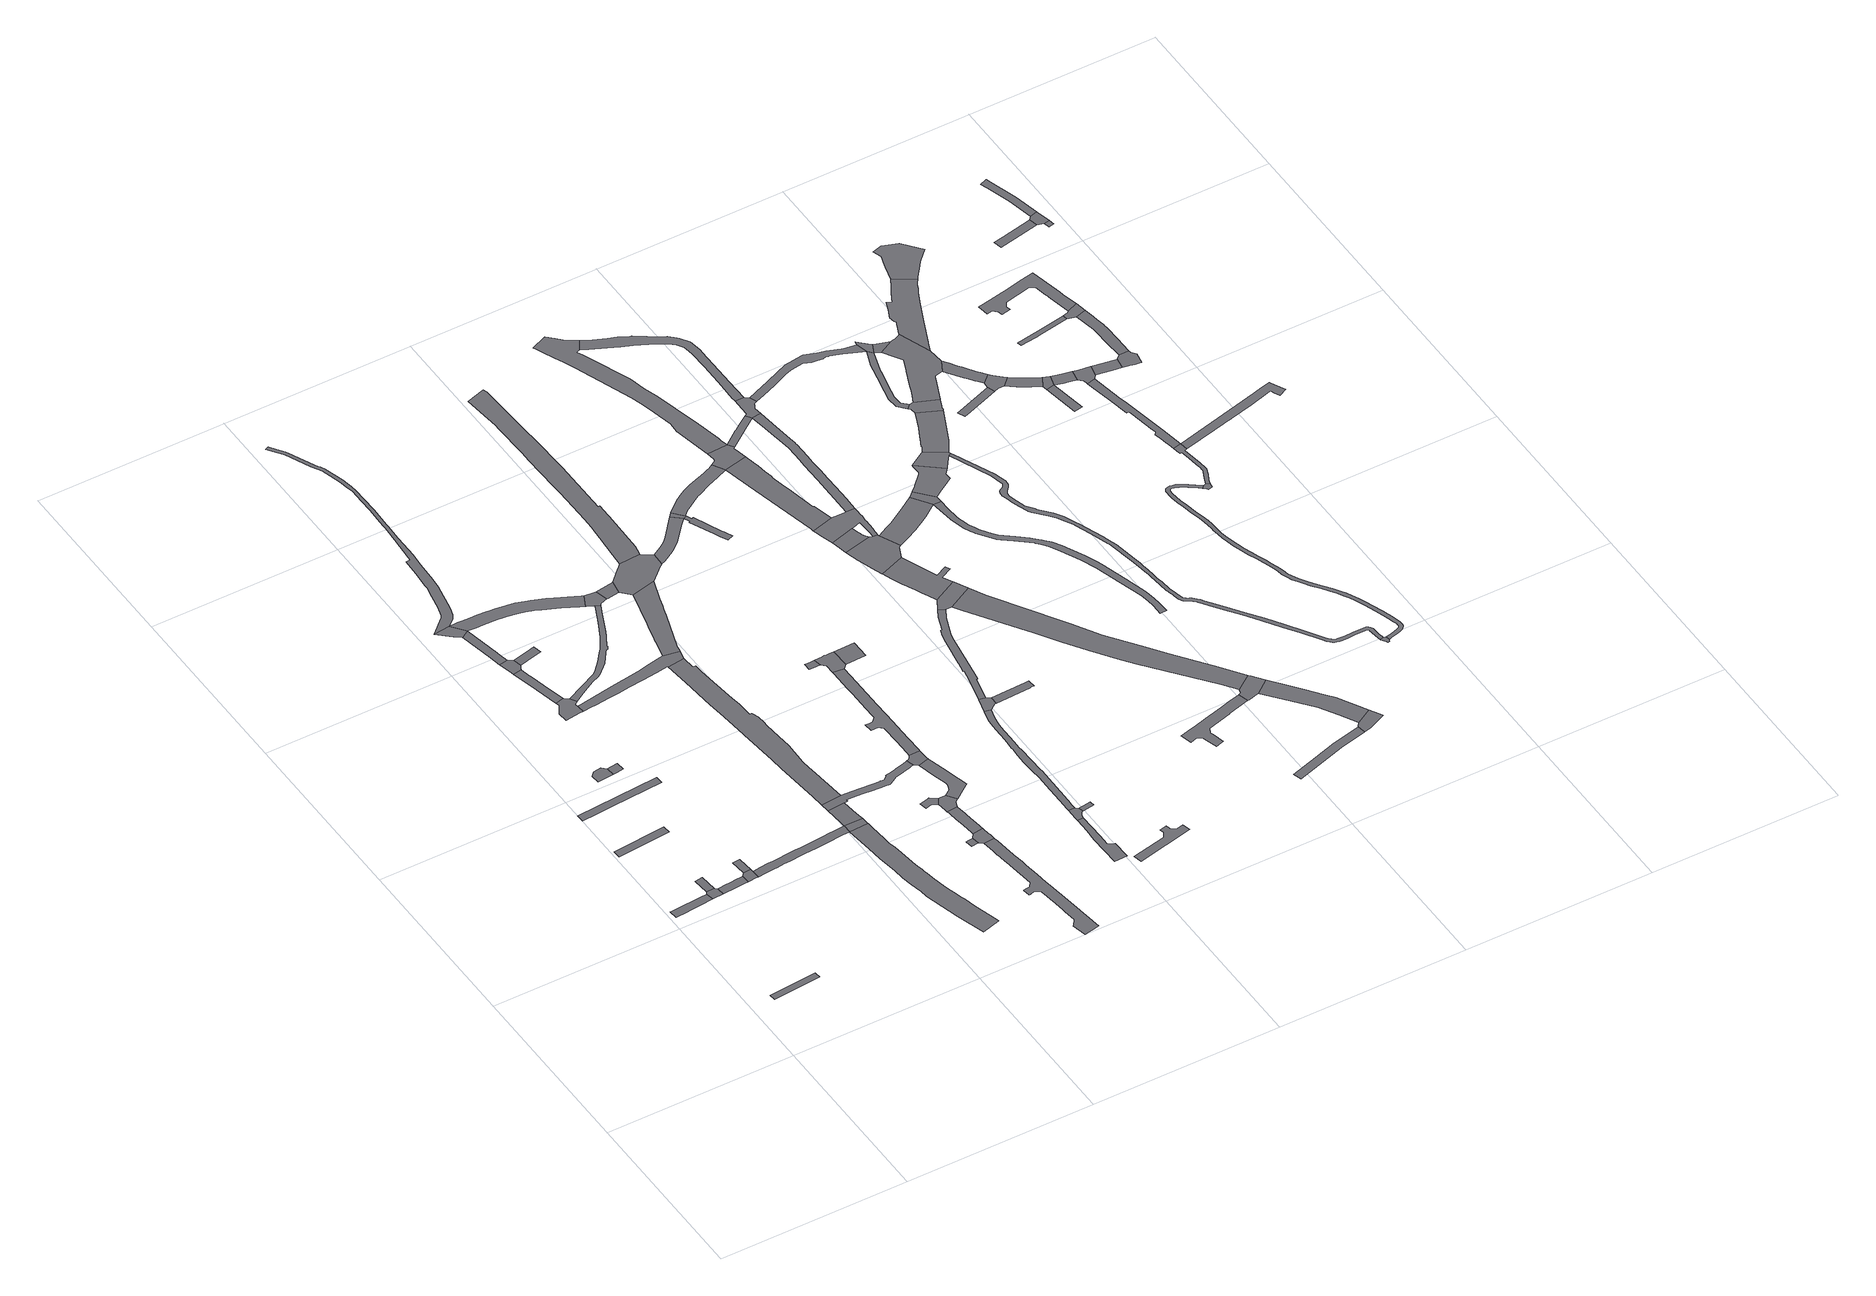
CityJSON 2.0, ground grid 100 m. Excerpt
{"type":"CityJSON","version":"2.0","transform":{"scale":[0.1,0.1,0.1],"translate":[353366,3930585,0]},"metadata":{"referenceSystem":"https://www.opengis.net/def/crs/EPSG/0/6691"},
"CityObjects":{
"road1":{"type":"Road","attributes":{"RoadStructureAttribute.sectionType":"1"},"geometry":[{"type":"MultiSurface","lod":"1","boundaries":[[[0,1,2,3,4]]]}]},
"road2":{"type":"Road","attributes":{"RoadStructureAttribute.sectionType":"1"},"geometry":[{"type":"MultiSurface","lod":"1","boundaries":[[[5,6,7,8,9,10,11,12,13,14,15,16,17]]]}]},
"road3":{"type":"Road","geometry":[{"type":"MultiSurface","lod":"1","boundaries":[[[18,19,20,21,5,17]]]}]},
"road4":{"type":"Road","attributes":{"RoadStructureAttribute.sectionType":"1"},"geometry":[{"type":"MultiSurface","lod":"1","boundaries":[[[22,23,21,20]]]}]},
"road5":{"type":"Road","attributes":{"RoadStructureAttribute.sectionType":"1"},"geometry":[{"type":"MultiSurface","lod":"1","boundaries":[[[24,25,26,27]]]}]},
"road6":{"type":"Road","attributes":{"RoadStructureAttribute.sectionType":"1"},"geometry":[{"type":"MultiSurface","lod":"1","boundaries":[[[28,29,30,31,19,18,32,33,34,35]]]}]},
"road7":{"type":"Road","attributes":{"RoadStructureAttribute.sectionType":"1"},"geometry":[{"type":"MultiSurface","lod":"1","boundaries":[[[36,37,38,39,40,41]]]}]},
"road8":{"type":"Road","geometry":[{"type":"MultiSurface","lod":"1","boundaries":[[[34,42,43,44,45,46,47,35]]]}]},
"road9":{"type":"Road","attributes":{"RoadStructureAttribute.sectionType":"1"},"geometry":[{"type":"MultiSurface","lod":"1","boundaries":[[[48,49,47,46]]]}]},
"road10":{"type":"Road","attributes":{"RoadStructureAttribute.sectionType":"1"},"geometry":[{"type":"MultiSurface","lod":"1","boundaries":[[[50,51,52,53,54,55,56]]]}]},
"road11":{"type":"Road","attributes":{"RoadStructureAttribute.sectionType":"1"},"geometry":[{"type":"MultiSurface","lod":"1","boundaries":[[[57,58,59,54,53]]]}]},
"road12":{"type":"Road","attributes":{"RoadStructureAttribute.sectionType":"1"},"geometry":[{"type":"MultiSurface","lod":"1","boundaries":[[[60,61,62,63,64,65,66,67,68,69,70,71,72,73,74,75,76,45,44,77,78,79,80,81,82,83,84,85,86,87,88,89,90,91,92]]]}]},
"road13":{"type":"Road","geometry":[{"type":"MultiSurface","lod":"1","boundaries":[[[93,94,95,96,97,98,99,100,101,102,103]]]}]},
"road14":{"type":"Road","attributes":{"RoadStructureAttribute.sectionType":"1"},"geometry":[{"type":"MultiSurface","lod":"1","boundaries":[[[104,105,106,107,108,109,110,95,94]]]}]},
"road15":{"type":"Road","geometry":[{"type":"MultiSurface","lod":"1","boundaries":[[[111,112,113,114,115]]]}]},
"road16":{"type":"Road","geometry":[{"type":"MultiSurface","lod":"1","boundaries":[[[116,117,118,119,120,121,108,107]]]}]},
"road17":{"type":"Road","attributes":{"RoadStructureAttribute.sectionType":"1"},"geometry":[{"type":"MultiSurface","lod":"1","boundaries":[[[122,120,119,123,124,113,112]]]}]},
"road18":{"type":"Road","geometry":[{"type":"MultiSurface","lod":"1","boundaries":[[[117,125,126,127,128,118]]]}]},
"road19":{"type":"Road","attributes":{"RoadStructureAttribute.sectionType":"1"},"geometry":[{"type":"MultiSurface","lod":"1","boundaries":[[[129,130,131,132,133,134,135,136,137,138,139,140,141,142,143,144,145,146,147,148,149,150,151,152,153,154,155,156,157,92,158,159,160,161,162,163,164,165,166]]]}]},
"road20":{"type":"Road","attributes":{"RoadStructureAttribute.sectionType":"1"},"geometry":[{"type":"MultiSurface","lod":"1","boundaries":[[[114,167,168,169,170,171,172,173,174,175,176,177,178,179,180,181,182,183,184,185,186,187,188,189,190,191,192,193,194,195,196,197,198,199,200,201,202,203,204,205,206,207,208,209,210,211,212,213,214,215,216,217,218,219,220,221,222,115]]]}]},
"road21":{"type":"Road","geometry":[{"type":"MultiSurface","lod":"1","boundaries":[[[60,92,157,223,224]]]}]},
"road22":{"type":"Road","attributes":{"RoadStructureAttribute.sectionType":"1"},"geometry":[{"type":"MultiSurface","lod":"1","boundaries":[[[225,226,227,228,229,60,224]]]}]},
"road23":{"type":"Road","attributes":{"RoadStructureAttribute.sectionType":"1"},"geometry":[{"type":"MultiSurface","lod":"1","boundaries":[[[230,231,232,233,234,235,236,237,238,239,240,241,242,243,244,245,246,114,113,247,248,249,250,251,252,253,254,255,256,257,258,259,260]]]}]},
"road24":{"type":"Road","geometry":[{"type":"MultiSurface","lod":"1","boundaries":[[[261,262,263,264,265,266,267,101,100,268,269,270,271,272,273,274,275,276,277,278,279,280,281]]]}]},
"road25":{"type":"Road","attributes":{"RoadStructureAttribute.sectionType":"1"},"geometry":[{"type":"MultiSurface","lod":"1","boundaries":[[[282,283,284,285,286,287,288,289,290,291,292,293,294,295,296,297,298,299,300,301,302,303,304,305,306,307,308,309,93,103]]]}]},
"road26":{"type":"Road","attributes":{"RoadStructureAttribute.sectionType":"1"},"geometry":[{"type":"MultiSurface","lod":"1","boundaries":[[[310,311,312,313,314,315,316,317,318,319,320,321,322,323,324,325,326,327,328,329,330,331,332,333,334,335,336,261,281]]]}]},
"road27":{"type":"Road","geometry":[{"type":"MultiSurface","lod":"1","boundaries":[[[227,337,338,339,340,341,342,343,344,345,346,347,348,349,350,351,352,353,354,355,356,357,358,359,360,361,362,363,364,365,366,367,368,369,370,371,372,319,318,228]]]}]},
"road28":{"type":"Road","attributes":{"RoadStructureAttribute.sectionType":"1"},"geometry":[{"type":"MultiSurface","lod":"1","boundaries":[[[373,374,375,376,377,378,379,380,381,382,383,384,385,386,387,388,389,390,391,392,393,394,395,396,397,398,399,400,401,402,403,404,405,406,407,408,409,410,411,412,413,414,415]]]}]},
"road29":{"type":"Road","geometry":[{"type":"MultiSurface","lod":"1","boundaries":[[[416,417,418,419,420,421]]]}]},
"road30":{"type":"Road","geometry":[{"type":"MultiSurface","lod":"1","boundaries":[[[414,422,423,424,425,421,420,415]]]}]},
"road31":{"type":"Road","geometry":[{"type":"MultiSurface","lod":"1","boundaries":[[[298,426,427,428,429,230,260,430,431,299]]]}]},
"road32":{"type":"Road","geometry":[{"type":"MultiSurface","lod":"1","boundaries":[[[432,433,434,435,436,437,438,439,440,441]]]}]},
"road33":{"type":"Road","attributes":{"RoadStructureAttribute.sectionType":"1"},"geometry":[{"type":"MultiSurface","lod":"1","boundaries":[[[424,442,443,444,445,446,447,448,449,450,451,452,453,454,425]]]}]},
"road34":{"type":"Road","geometry":[{"type":"MultiSurface","lod":"1","boundaries":[[[447,455,456,457,458,441,440,459,460,448]]]}]},
"road35":{"type":"Road","attributes":{"RoadStructureAttribute.sectionType":"1"},"geometry":[{"type":"MultiSurface","lod":"1","boundaries":[[[429,428,461,462,463,464]]]}]},
"road36":{"type":"Road","attributes":{"RoadStructureAttribute.sectionType":"1"},"geometry":[{"type":"MultiSurface","lod":"1","boundaries":[[[262,465,466,467,468,469,470,471,472,473,474,475,476,477,478,479,480,481,482,483,263]]]}]},
"road37":{"type":"Road","attributes":{"RoadStructureAttribute.sectionType":"1"},"geometry":[{"type":"MultiSurface","lod":"1","boundaries":[[[484,485,486,487,458,457,488,489,490,491,492,493,494,495]]]}]},
"road38":{"type":"Road","geometry":[{"type":"MultiSurface","lod":"1","boundaries":[[[494,496,497,498,499,500,501,357,356,502,503,495]]]}]},
"road39":{"type":"Road","geometry":[{"type":"MultiSurface","lod":"1","boundaries":[[[463,504,473,472,505,506,507,508,509,510,511,512,513,514,515,464]]]}]},
"road40":{"type":"Road","attributes":{"RoadStructureAttribute.sectionType":"1"},"geometry":[{"type":"MultiSurface","lod":"1","boundaries":[[[516,517,518,519,520,521,522,523,524,525,526,527,528,529,530,531,532,533,534,498,497,535,536,537,538,539,540,541,542,543,544]]]}]},
"road41":{"type":"Road","geometry":[{"type":"MultiSurface","lod":"1","boundaries":[[[545,546,547,548,549,550]]]}]},
"road42":{"type":"Road","attributes":{"RoadStructureAttribute.sectionType":"1"},"geometry":[{"type":"MultiSurface","lod":"1","boundaries":[[[551,552,553,554,555,556,557,558,559,560]]]}]},
"road43":{"type":"Road","geometry":[{"type":"MultiSurface","lod":"1","boundaries":[[[543,561,562,563,564,565,566,567,568,550,549,569,544]]]}]},
"road44":{"type":"Road","geometry":[{"type":"MultiSurface","lod":"1","boundaries":[[[570,571,572,573,574,575,576,577,578,579,580,551,560]]]}]},
"road45":{"type":"Road","geometry":[{"type":"MultiSurface","lod":"1","boundaries":[[[574,581,582,583,584,585,586,575]]]}]},
"road46":{"type":"Road","attributes":{"RoadStructureAttribute.sectionType":"1"},"geometry":[{"type":"MultiSurface","lod":"1","boundaries":[[[587,588,589,590,591,592,593,594,595,596,597,598,599,600,511,510,601,602,603,604,605,606,607,608,609,610,611,612,613,614,615,616,617]]]}]},
"road47":{"type":"Road","attributes":{"RoadStructureAttribute.sectionType":"1"},"geometry":[{"type":"MultiSurface","lod":"1","boundaries":[[[618,619,562,561]]]}]},
"road48":{"type":"Road","attributes":{"RoadStructureAttribute.sectionType":"1"},"geometry":[{"type":"MultiSurface","lod":"1","boundaries":[[[620,621,622,623,624,625,626,627,628,629]]]}]},
"road49":{"type":"Road","attributes":{"RoadStructureAttribute.sectionType":"1"},"geometry":[{"type":"MultiSurface","lod":"1","boundaries":[[[630,631,632,633,634,635,636,637,638,639,640,641,642,643,644,645,579,578,646,647,648,649,650,651,652,653,654,655,656,657,658,659,660,661,662,663]]]}]},
"road50":{"type":"Road","attributes":{"RoadStructureAttribute.sectionType":"1"},"geometry":[{"type":"MultiSurface","lod":"1","boundaries":[[[664,665,666,667,668,509,508,669,670,671,672,673,674,675,676,677]]]}]},
"road51":{"type":"Road","geometry":[{"type":"MultiSurface","lod":"1","boundaries":[[[678,679,680,664,677,681]]]}]},
"road52":{"type":"Road","geometry":[{"type":"MultiSurface","lod":"1","boundaries":[[[662,682,683,684,685,686,663]]]}]},
"road53":{"type":"Road","attributes":{"RoadStructureAttribute.sectionType":"1"},"geometry":[{"type":"MultiSurface","lod":"1","boundaries":[[[687,688,689,690,691,692,693,694,695,696,681,677]]]}]},
"road54":{"type":"Road","attributes":{"RoadStructureAttribute.sectionType":"1"},"geometry":[{"type":"MultiSurface","lod":"1","boundaries":[[[683,697,698,699,700,701,702,684]]]}]},
"road55":{"type":"Road","attributes":{"RoadStructureAttribute.sectionType":"1"},"geometry":[{"type":"MultiSurface","lod":"1","boundaries":[[[703,704,705,706,707,708,709,710,711,712,686,685,713,714,715,716,717,718,719,720,721,722]]]}]},
"road56":{"type":"Road","attributes":{"function":"3","RoadStructureAttribute.sectionType":"1"},"geometry":[{"type":"MultiSurface","lod":"1","boundaries":[[[723,724,725,726,727,728,729,730,731,732,733,734,735,736,679,678,737,738,739,740,741,742,743,723,744,745,746,747,748,749,750,751,752,753,754,755,756,757,758,759,760]]]}]},
"road57":{"type":"Road","attributes":{"function":"3","RoadStructureAttribute.sectionType":"1"},"geometry":[{"type":"MultiSurface","lod":"1","boundaries":[[[761,762,763,764,765,766,767,768,769,770,771]]]}]},
"road58":{"type":"Road","geometry":[{"type":"MultiSurface","lod":"1","boundaries":[[[772,773,774,765,764,775,776,777,778,779,780,781,782,783,784]]]}]},
"road59":{"type":"Road","geometry":[{"type":"MultiSurface","lod":"1","boundaries":[[[721,785,786,787,788,789,722]]]}]},
"road60":{"type":"Road","geometry":[{"type":"MultiSurface","lod":"1","boundaries":[[[770,790,791,792,793,794,795,773,772,796,797,798,799,800,801,802,803,804,805,748,747,806,807,771]]]}]},
"road61":{"type":"Road","attributes":{"function":"3","RoadStructureAttribute.sectionType":"1"},"geometry":[{"type":"MultiSurface","lod":"1","boundaries":[[[788,808,809,810,811,781,780,812,813,814,815,816,817,818,819,820,789]]]}]},
"road62":{"type":"Road","geometry":[{"type":"MultiSurface","lod":"1","boundaries":[[[821,822,823,724,723,760,824,825,826,827]]]}]},
"road63":{"type":"Road","attributes":{"function":"3","RoadStructureAttribute.sectionType":"1"},"geometry":[{"type":"MultiSurface","lod":"1","boundaries":[[[828,829,830,831,832,833,834,835,836,837,838,839,840,841,842,843,844,845,846,821,827,847,848,849,850,851,852,853,854,855,856,857,858]]]}]},
"road64":{"type":"Road","attributes":{"RoadStructureAttribute.sectionType":"1"},"geometry":[{"type":"MultiSurface","lod":"1","boundaries":[[[859,860,861,862,863,864,865,866,867,868,869,870,871,872,873,874,875,876,877,878]]]}]},
"road65":{"type":"Road","attributes":{"RoadStructureAttribute.sectionType":"1"},"geometry":[{"type":"MultiSurface","lod":"1","boundaries":[[[879,880,881,882,827,826,883,884]]]}]},
"road66":{"type":"Road","attributes":{"RoadStructureAttribute.sectionType":"1"},"geometry":[{"type":"MultiSurface","lod":"1","boundaries":[[[885,886,887,888,889,804,803,890,891,892,893,894,895,896,897,898,899,900,901,902,903,884]]]}]},
"road67":{"type":"Road","attributes":{"function":"3","RoadStructureAttribute.sectionType":"1"},"geometry":[{"type":"MultiSurface","lod":"1","boundaries":[[[904,905,906,907,908,909,910,911,912,786,785,913,914,915,916,917,918,919,920,921,922]]]}]},
"road68":{"type":"Road","geometry":[{"type":"MultiSurface","lod":"1","boundaries":[[[923,924,925,926,927,928,929,930,931,932,933,934,935,936,937,938,939,940,941,942,943,944,945,946,947,948,949,950,951,952,953,954,955,956,957,958,828,858]]]}]},
"road69":{"type":"Road","attributes":{"RoadStructureAttribute.sectionType":"1"},"geometry":[{"type":"MultiSurface","lod":"1","boundaries":[[[959,960,961,962,784,783,963,964,965,966,967]]]}]},
"road70":{"type":"Road","geometry":[{"type":"MultiSurface","lod":"1","boundaries":[[[943,942,968,969,879,884,903,970,971,972,973,974]]]}]},
"road71":{"type":"Road","attributes":{"RoadStructureAttribute.sectionType":"1"},"geometry":[{"type":"MultiSurface","lod":"1","boundaries":[[[975,976,977,978,979,980,981]]]}]},
"road72":{"type":"Road","geometry":[{"type":"MultiSurface","lod":"1","boundaries":[[[967,982,983,984,985,959]]]}]},
"road73":{"type":"Road","geometry":[{"type":"MultiSurface","lod":"1","boundaries":[[[986,878,877,987,988,989,990,904,922]]]}]},
"road74":{"type":"Road","attributes":{"RoadStructureAttribute.sectionType":"1"},"geometry":[{"type":"MultiSurface","lod":"1","boundaries":[[[991,992,993,994,995,996,997,998,999,1000,1001,1002,1003,1004,1005,1006,1007,1008,1009,1010,1011,1012,1013,1014,1015,1016,1017,1018,1019,1020,1021,1022,1023,1024,1025,1026,1027,1028,1029,1030,1031,1032,1033,1034,1035,1036,1037,1038,1039,1040,982,967]]]}]},
"road75":{"type":"Road","geometry":[{"type":"MultiSurface","lod":"1","boundaries":[[[1041,1042,1043,1044,1045,1046,1047,1048,1049,1050,1051,1052,1053,984,983]]]}]},
"road76":{"type":"Road","attributes":{"function":"3","RoadStructureAttribute.sectionType":"1"},"geometry":[{"type":"MultiSurface","lod":"1","boundaries":[[[1054,1055,1056,1057,1058,989,988,1059,1060,1061,1062]]]}]},
"road77":{"type":"Road","attributes":{"RoadStructureAttribute.sectionType":"1"},"geometry":[{"type":"MultiSurface","lod":"1","boundaries":[[[1063,1064,1065,1066,1067,1047,1046,1068,1069]]]}]},
"road78":{"type":"Road","geometry":[{"type":"MultiSurface","lod":"1","boundaries":[[[1070,1071,1054,1062,975,981,1072]]]}]},
"road79":{"type":"Road","attributes":{"RoadStructureAttribute.sectionType":"1"},"geometry":[{"type":"MultiSurface","lod":"1","boundaries":[[[1073,1074,1075,1076,1077,1078,1079,1080,1081,1082,1083,1084,974,973,1085,1086,1087,1088,1089,1090,1091,1092,1093,1094,1095,1096,1097,1098,1099,1100]]]}]},
"road80":{"type":"Road","attributes":{"RoadStructureAttribute.sectionType":"1"},"geometry":[{"type":"MultiSurface","lod":"1","boundaries":[[[1101,1102,1103,1104,1105,1106,1107,1108,1065,1064,1109,1110,1111,1112,1113,1114]]]}]},
"road81":{"type":"Road","geometry":[{"type":"MultiSurface","lod":"1","boundaries":[[[1115,1116,1117,1118,1119,1120,1121,1122,1123,1124,1114,1113]]]}]},
"road82":{"type":"Road","attributes":{"RoadStructureAttribute.sectionType":"1"},"geometry":[{"type":"MultiSurface","lod":"1","boundaries":[[[1125,1126,1127,1128,1129,1130,1123,1122,1131,1132,1133,1134,1135,1136,1137,1100]]]}]},
"road83":{"type":"Road","attributes":{"RoadStructureAttribute.sectionType":"1"},"geometry":[{"type":"MultiSurface","lod":"1","boundaries":[[[1138,1139,1140,1141,1142,1143,1144,1145,1146,1147,1148,1149,1150,1151,1152,1153,1154,1155,1156,1157,1158,1159,1160,1161,1162,1163,1164,1165,1166,1167,1168,1169,1170,1171,1172,1173,1174,1175,1176,1177,1178,1179,1180,1181,1182,1183,1184,1185,1186,1187,1188,1189,1190,1191,1192,1193,1194,1195,1196,1197,1198,1199,1200,1201,1202,1203,1204,1205,1206,1207,1208,1209,1210,1211,1212,1213,1214,1215,1216,1217,1218,1219,1220,1221,1222,1223,1224,1225,1226,1227,1228,1229,1230,1231,1232,1233,1234,1235,1236,1237,1238,1239,1240,1241,1242,1243,1244,1245,1246,1247,1248,1249,1250,1251,1252,1253,1254,1255,1256,1257,1258,1259,1260,1261,1262,1263,1264,1265,1266,1267,1268,1269,1270,1271,1272,1273,1274,1275,1276,1277,1278,1279,1280,1281,1282,1283,1284,1285,1286,1287,1288,1063,1069]]]}]},
"road84":{"type":"Road","geometry":[{"type":"MultiSurface","lod":"1","boundaries":[[[1100,1137,1289,1290,1291,1292,1073]]]}]},
"road85":{"type":"Road","geometry":[{"type":"MultiSurface","lod":"1","boundaries":[[[1293,1294,1295,1296,1297,1298,1299,1300,1301,1302,1303,1304,1305,1306,1307,1308,1121,1120,1309,1310,1311,1312,1313,1314,1315]]]}]},
"road86":{"type":"Road","attributes":{"RoadStructureAttribute.sectionType":"1"},"geometry":[{"type":"MultiSurface","lod":"1","boundaries":[[[1316,1300,1299,1317,1318,1289,1137]]]}]},
"road87":{"type":"Road","attributes":{"RoadStructureAttribute.sectionType":"1"},"geometry":[{"type":"MultiSurface","lod":"1","boundaries":[[[1319,1320,1321,1322,1323,1324]]]}]},
"road88":{"type":"Road","geometry":[{"type":"MultiSurface","lod":"1","boundaries":[[[1325,1326,1327,1328,1329,1330,1218,1217,1331,1332,1333,1334,1335,1336,1337,1338,1339,1340,1341,1342]]]}]},
"road89":{"type":"Road","attributes":{"RoadStructureAttribute.sectionType":"1"},"geometry":[{"type":"MultiSurface","lod":"1","boundaries":[[[1343,1344,1345,1346,1347,1348,1349,1313,1312,1350,1351,1352,1353,1354,1355,1356,1357,1358]]]}]},
"road90":{"type":"Road","attributes":{"RoadStructureAttribute.sectionType":"1"},"geometry":[{"type":"MultiSurface","lod":"1","boundaries":[[[1359,1360,1361,1362,1363,1364,1365,1366,1367,1368,1369,1370,1371,1372,1373,1374,1375,1376,1377,1378,1379,1380,1381,1382,1383,1384,1385,1386,1387,1388,1389,1390,1391,1392,1393,1394,1395,1396,1397,1398,1399,1400,1401,1402,1403,1404,1405,1406,1407,1408,1409,1410,1411,1412,1413,1414,1415,1416,1417,1418,1419,1420,1421,1422,1423,1342,1341,1424,1425,1426,1427,1428,1429,1430,1431,1432,1433,1434,1435,1436,1437,1438,1439,1440,1441,1442,1443,1444,1445,1446,1447,1448,1449,1450,1451,1452,1453,1454,1455,1456,1457,1458,1459,1460,1461,1462,1463,1464,1465,1466,1467,1468,1469,1470,1471,1472,1473,1474,1475,1476,1477,1478,1479,1480,1481,1482,1483,1484,1485,1486,1487,1488]]]}]},
"road91":{"type":"Road","geometry":[{"type":"MultiSurface","lod":"1","boundaries":[[[1489,1490,1491,1492,1493,1494,1358,1357,1319,1324]]]}]},
"road92":{"type":"Road","attributes":{"RoadStructureAttribute.sectionType":"1"},"geometry":[{"type":"MultiSurface","lod":"1","boundaries":[[[1495,1496,1497,1491,1490,1498,1499,1500,1501,1502,1503]]]}]},
"road93":{"type":"Road","attributes":{"RoadStructureAttribute.sectionType":"1"},"geometry":[{"type":"MultiSurface","lod":"1","boundaries":[[[1504,1505,1506,1507,1508,1509,1510,1511,1512,1513,1514,1515,1516,1517,1518,1519,1520,1521,1522,1523,1524,1525,1526,1293,1315]]]}]},
"road94":{"type":"Road","geometry":[{"type":"MultiSurface","lod":"1","boundaries":[[[1527,1528,1529,1530,1531,1532,1533,1534,1359,1488,1535,1536,1537,1538,1539,1540,1541,1542]]]}]},
"road95":{"type":"Road","geometry":[{"type":"MultiSurface","lod":"1","boundaries":[[[1543,1544,1545,1495,1503]]]}]},
"road96":{"type":"Road","attributes":{"RoadStructureAttribute.sectionType":"1"},"geometry":[{"type":"MultiSurface","lod":"1","boundaries":[[[1546,1547,1544,1548,1549,1550,1551,1552,1553,1554,1555,1545,1544,1543]]]}]},
"road97":{"type":"Road","geometry":[{"type":"MultiSurface","lod":"1","boundaries":[[[1556,1557,1558,1559,1560,1561,1562,1563,1564,1565,1566,1567,1568,1569,1570,1527,1542,1571,1572,1573,1574,1575,1576,1577,1578,1579,1580,1581,1582,1583]]]}]},
"road98":{"type":"Road","attributes":{"RoadStructureAttribute.sectionType":"1"},"geometry":[{"type":"MultiSurface","lod":"1","boundaries":[[[1584,1585,1586,1587,1588,1589,1590,1591,1592,1593,1594,1595,1596,1597,1598,1599,1600,1601,1602,1556,1583]]]}]},
"road99":{"type":"Road","geometry":[{"type":"MultiSurface","lod":"1","boundaries":[[[1603,1604,1605,1606,1553,1552,1607,1608,1590,1589]]]}]},
"road100":{"type":"Road","geometry":[{"type":"MultiSurface","lod":"1","boundaries":[[[1609,1610,1611,1612,1513,1512,1613,1614,1615,1616,1617,1618,1619,1620,1621,1622]]]}]},
"road101":{"type":"Road","attributes":{"RoadStructureAttribute.sectionType":"1"},"geometry":[{"type":"MultiSurface","lod":"1","boundaries":[[[1623,1624,1625,1626,1627,1628,1629,1630]]]}]},
"road102":{"type":"Road","attributes":{"RoadStructureAttribute.sectionType":"1"},"geometry":[{"type":"MultiSurface","lod":"1","boundaries":[[[1603,1631,1632,1633,1634,1635,1604]]]}]},
"road103":{"type":"Road","attributes":{"RoadStructureAttribute.sectionType":"1"},"geometry":[{"type":"MultiSurface","lod":"1","boundaries":[[[1636,1637,1638,1639,1640,1641,1642,1643,1644,1645,1646,1647,1648,1649,1650,1651,1652,1653,1654,1655,1656,1657,1658,1659,1660]]]}]},
"road104":{"type":"Road","geometry":[{"type":"MultiSurface","lod":"1","boundaries":[[[1661,1662,1663,1633,1632,1664,1665,1666,1667,1668,1669,1670,1671]]]}]},
"road105":{"type":"Road","attributes":{"RoadStructureAttribute.sectionType":"1"},"geometry":[{"type":"MultiSurface","lod":"1","boundaries":[[[1672,1673,1674,1675,1676,1583,1582,1677,1678,1679,1680,1681,1682,1683,1684,1685,1686]]]}]},
"road106":{"type":"Road","attributes":{"RoadStructureAttribute.sectionType":"1"},"geometry":[{"type":"MultiSurface","lod":"1","boundaries":[[[1687,1688,1689,1690,1663,1662,1691,1692,1693,1694,1695,1696,1697,1698,1699,1700,1701]]]}]},
"road107":{"type":"Road","geometry":[{"type":"MultiSurface","lod":"1","boundaries":[[[1700,1702,1636,1660,1703,1704,1630,1629,1701]]]}]},
"road108":{"type":"Road","attributes":{"RoadStructureAttribute.sectionType":"1"},"geometry":[{"type":"MultiSurface","lod":"1","boundaries":[[[1705,1706,1707,1708,1709,1710]]]}]},
"road109":{"type":"Road","geometry":[{"type":"MultiSurface","lod":"1","boundaries":[[[1711,1712,1705,1710,1713,1714]]]}]},
"road110":{"type":"Road","attributes":{"RoadStructureAttribute.sectionType":"1"},"geometry":[{"type":"MultiSurface","lod":"1","boundaries":[[[1713,1715,1716,1714]]]}]},
"road111":{"type":"Road","attributes":{"RoadStructureAttribute.sectionType":"1"},"geometry":[{"type":"MultiSurface","lod":"1","boundaries":[[[1717,1718,1712,1711,1719,1720,1721,1722,1723]]]}]}
},
"vertices":[
[380,387,0],[377,422,0],[359,420,0],[122,402,0],[125,368,0],
[229,1135,0],[198,1132,0],[158,1129,0],[94,1124,0],[71,1122,0],[50,1120,0],[37,1119,0],[25,1119,0],[30,1074,0],[94,1080,0],[115,1082,0],[165,1086,0],[237,1092,0],
[296,1096,0],[293,1140,0],[279,1150,0],[239,1148,0],
[271,1242,0],[230,1238,0],
[302,1582,0],[299,1624,0],[18,1601,0],[19,1559,0],
[398,1149,0],[366,1146,0],[340,1144,0],[298,1141,0],[365,1102,0],[416,1106,0],[435,1108,0],[432,1151,0],
[73,1858,0],[170,1865,0],[448,1886,0],[445,1927,0],[1,1895,0],[4,1853,0],
[453,1109,0],[472,1111,0],[493,1112,0],[490,1157,0],[489,1172,0],[449,1169,0],
[482,1257,0],[442,1254,0],
[199,2088,0],[203,2042,0],[224,2043,0],[287,2049,0],[283,2096,0],[260,2117,0],[219,2111,0],
[310,2051,0],[344,2055,0],[340,2101,0],
[1009,1200,0],[996,1199,0],[951,1195,0],[921,1193,0],[896,1191,0],[871,1189,0],[865,1188,0],[810,1184,0],[765,1180,0],[732,1178,0],[670,1173,0],[649,1171,0],[598,1167,0],[595,1167,0],[577,1165,0],[534,1161,0],[492,1157,0],[494,1112,0],[538,1116,0],[582,1119,0],[602,1121,0],[642,1125,0],[650,1125,0],[681,1128,0],[731,1132,0],[758,1134,0],[819,1139,0],[860,1142,0],[898,1145,0],[954,1150,0],[1000,1153,0],[1002,1153,0],[1009,1153,0],
[382,2588,0],[357,2605,0],[314,2594,0],[319,2574,0],[289,2525,0],[294,2473,0],[372,2481,0],[390,2483,0],[386,2524,0],[385,2543,0],[403,2554,0],
[328,2726,0],[308,2809,0],[305,2822,0],[294,2871,0],[250,2861,0],[261,2812,0],[285,2716,0],
[148,3222,0],[180,3198,0],[221,3222,0],[168,3293,0],[80,3282,0],
[301,2884,0],[308,2897,0],[299,2943,0],[274,2960,0],[230,2951,0],[247,2874,0],
[217,3012,0],[261,3021,0],[260,3025,0],
[390,2917,0],[435,2928,0],[424,2972,0],[379,2961,0],
[1278,285,0],[1275,298,0],[1259,350,0],[1252,375,0],[1236,429,0],[1220,491,0],[1215,507,0],[1213,515,0],[1206,540,0],[1205,544,0],[1197,575,0],[1184,620,0],[1180,642,0],[1171,693,0],[1167,714,0],[1162,741,0],[1161,746,0],[1158,766,0],[1153,792,0],[1152,794,0],[1148,831,0],[1140,885,0],[1136,911,0],[1130,954,0],[1123,997,0],[1120,1035,0],[1116,1080,0],[1112,1123,0],[1109,1156,0],[1024,1007,0],[1033,925,0],[1048,820,0],[1053,762,0],[1064,704,0],[1077,638,0],[1083,597,0],[1133,407,0],[1181,257,0],
[204,3324,0],[222,3351,0],[234,3394,0],[263,3548,0],[264,3552,0],[264,3554,0],[265,3562,0],[268,3603,0],[273,3716,0],[273,3720,0],[277,3791,0],[276,3921,0],[280,4014,0],[280,4025,0],[283,4147,0],[283,4151,0],[281,4227,0],[280,4301,0],[277,4334,0],[274,4345,0],[266,4392,0],[235,4499,0],[223,4519,0],[221,4522,0],[208,4547,0],[147,4679,0],[139,4690,0],[134,4698,0],[110,4731,0],[91,4758,0],[74,4751,0],[110,4700,0],[130,4672,0],[189,4540,0],[217,4491,0],[248,4387,0],[259,4330,0],[265,4300,0],[266,4227,0],[266,4151,0],[264,4062,0],[263,4026,0],[262,4013,0],[259,3922,0],[248,3788,0],[247,3768,0],[226,3768,0],[221,3677,0],[216,3588,0],[215,3567,0],[203,3508,0],[193,3450,0],[185,3417,0],[180,3393,0],[174,3376,0],[165,3361,0],
[1108,1165,0],[1105,1198,0],
[1099,1243,0],[1092,1303,0],[1089,1333,0],[998,1325,0],[1006,1234,0],
[799,3147,0],[792,3151,0],[649,3220,0],[645,3222,0],[577,3249,0],[552,3256,0],[507,3269,0],[472,3276,0],[441,3280,0],[414,3285,0],[370,3289,0],[369,3289,0],[317,3291,0],[297,3292,0],[291,3292,0],[237,3294,0],[214,3295,0],[267,3221,0],[304,3221,0],[380,3217,0],[399,3215,0],[429,3211,0],[476,3204,0],[514,3195,0],[544,3185,0],[555,3181,0],[585,3169,0],[586,3168,0],[669,3132,0],[746,3094,0],[768,3083,0],
[970,2547,0],[981,2596,0],[897,2614,0],[866,2608,0],[819,2598,0],[747,2583,0],[590,2558,0],[440,2488,0],[459,2490,0],[465,2490,0],[482,2492,0],[484,2492,0],[558,2500,0],[592,2504,0],[602,2505,0],[613,2506,0],[659,2512,0],[736,2522,0],[812,2532,0],[880,2541,0],[880,2538,0],
[455,2586,0],[472,2596,0],[532,2629,0],[571,2647,0],[584,2654,0],[644,2710,0],[684,2765,0],[698,2783,0],[699,2785,0],[705,2783,0],[707,2785,0],[716,2800,0],[711,2802,0],[745,2859,0],[759,2888,0],[814,3011,0],[833,3052,0],[808,3063,0],[807,3059,0],[764,2961,0],[719,2871,0],[717,2867,0],[677,2803,0],[660,2782,0],[622,2732,0],[583,2692,0],[566,2675,0],[565,2674,0],
[894,2404,0],[911,2218,0],[922,2113,0],[933,2005,0],[938,1963,0],[958,1752,0],[964,1680,0],[988,1442,0],[994,1374,0],[1101,1384,0],[1077,1600,0],[1075,1627,0],[1071,1669,0],[1075,1797,0],[1068,1873,0],[1060,1965,0],[1059,1986,0],[1055,2033,0],[1043,2069,0],[1032,2068,0],[1031,2085,0],[1027,2154,0],[1019,2204,0],[1003,2341,0],[993,2431,0],[990,2477,0],[976,2477,0],
[1105,1334,0],[1109,1335,0],[1107,1346,0],[1162,1343,0],[1205,1340,0],[1223,1338,0],[1291,1333,0],[1303,1332,0],[1307,1332,0],[1308,1332,0],[1335,1330,0],[1336,1330,0],[1358,1342,0],[1370,1350,0],[1379,1355,0],[1400,1361,0],[1431,1368,0],[1469,1378,0],[1479,1381,0],[1492,1385,0],[1481,1424,0],[1457,1418,0],[1424,1409,0],[1394,1401,0],[1368,1395,0],[1362,1393,0],[1348,1390,0],[1346,1385,0],[1326,1371,0],[1309,1372,0],[1306,1372,0],[1305,1372,0],[1263,1374,0],[1202,1378,0],[1159,1381,0],[1110,1384,0],
[1497,743,0],[1500,721,0],[1503,700,0],[1505,668,0],[1508,648,0],[1512,612,0],[1514,600,0],[1526,503,0],[1536,431,0],[1517,406,0],[1496,403,0],[1491,402,0],[1486,401,0],[1482,401,0],[1487,360,0],[1496,361,0],[1497,364,0],[1522,369,0],[1546,348,0],[1555,286,0],[1560,248,0],[1567,192,0],[1569,176,0],[1578,112,0],[1553,78,0],[1551,78,0],[1567,0,0],[1632,12,0],[1649,15,0],[1625,196,0],[1617,260,0],[1603,364,0],[1599,397,0],[1591,458,0],[1580,543,0],[1577,570,0],[1569,629,0],[1568,639,0],[1565,658,0],[1558,716,0],[1554,747,0],[1551,771,0],[1494,764,0],
[1437,819,0],[1428,818,0],[1429,812,0],[1433,777,0],[1471,783,0],[1467,821,0],
[1547,802,0],[1545,814,0],[1540,854,0],[1485,847,0],
[837,3061,0],[863,3069,0],[879,3073,0],[863,3141,0],[773,3081,0],[806,3065,0],
[1467,1136,0],[1437,1158,0],[1425,1155,0],[1401,1149,0],[1381,1145,0],[1391,1106,0],[1426,1115,0],[1437,1108,0],[1451,1099,0],[1472,1132,0],
[1538,869,0],[1536,885,0],[1534,902,0],[1525,972,0],[1523,986,0],[1516,1041,0],[1461,1035,0],[1461,1033,0],[1463,1016,0],[1469,970,0],[1476,916,0],[1483,859,0],[1483,858,0],
[1528,1071,0],[1544,1083,0],[1546,1084,0],[1511,1132,0],[1452,1099,0],[1459,1051,0],
[887,3075,0],[922,3080,0],[948,3084,0],[959,3155,0],
[982,2603,0],[987,2627,0],[990,2640,0],[1052,2837,0],[1065,2879,0],[1072,2901,0],[1087,2949,0],[1124,3064,0],[997,3036,0],[987,2996,0],[983,2979,0],[962,2890,0],[959,2876,0],[949,2835,0],[942,2808,0],[927,2746,0],[925,2735,0],[923,2728,0],[919,2712,0],
[1537,1278,0],[1555,1204,0],[1558,1190,0],[1546,1157,0],[1611,1133,0],[1633,1149,0],[1620,1201,0],[1603,1267,0],[1578,1367,0],[1575,1375,0],[1573,1386,0],[1514,1371,0],
[1569,1400,0],[1568,1453,0],[1511,1452,0],[1509,1449,0],[1502,1439,0],[1493,1428,0],[1501,1380,0],[1508,1376,0],
[953,3080,0],[1143,3080,0],[1208,3137,0],[1210,3139,0],[1216,3144,0],[1219,3215,0],[1165,3252,0],[1052,3245,0],[1038,3232,0],[1033,3228,0],[1008,3203,0],[992,3187,0],
[1504,2057,0],[1504,2028,0],[1504,1975,0],[1505,1945,0],[1505,1900,0],[1506,1866,0],[1506,1864,0],[1506,1823,0],[1507,1775,0],[1507,1755,0],[1486,1731,0],[1468,1731,0],[1447,1732,0],[1449,1686,0],[1468,1686,0],[1486,1686,0],[1508,1665,0],[1510,1562,0],[1511,1475,0],[1568,1464,0],[1567,1556,0],[1566,1646,0],[1565,1738,0],[1563,1831,0],[1563,1856,0],[1562,1915,0],[1561,2001,0],[1560,2105,0],[1503,2111,0],
[1452,2224,0],[1421,2224,0],[1421,2184,0],[1455,2184,0],[1481,2184,0],[1474,2225,0],
[1940,674,0],[1940,595,0],[1937,523,0],[1939,349,0],[2008,350,0],[2008,358,0],[2004,451,0],[1972,467,0],[1972,530,0],[1970,674,0],
[1582,2126,0],[1581,2228,0],[1557,2228,0],[1542,2228,0],[1530,2228,0],[1518,2226,0],[1512,2226,0],[1503,2225,0],[1502,2164,0],
[1974,696,0],[1979,705,0],[1985,712,0],[1991,715,0],[1994,716,0],[1987,741,0],[1982,743,0],[1977,746,0],[1971,752,0],[1940,752,0],[1940,695,0],
[1996,716,0],[2022,720,0],[2058,726,0],[2054,751,0],[2018,746,0],[1995,742,0],
[1043,4454,0],[1055,4340,0],[1055,4313,0],[1061,4121,0],[1062,4060,0],[1068,3853,0],[1069,3804,0],[1070,3740,0],[1072,3584,0],[1072,3558,0],[1071,3523,0],[1071,3512,0],[1067,3444,0],[1057,3313,0],[1170,3285,0],[1174,3305,0],[1175,3340,0],[1177,3459,0],[1178,3544,0],[1179,3561,0],[1179,3586,0],[1178,3627,0],[1171,3626,0],[1170,3716,0],[1169,3939,0],[1163,4054,0],[1163,4063,0],[1150,4338,0],[1139,4555,0],[1133,4575,0],[1034,4544,0],
[1691,2130,0],[1690,2230,0],
[2345,354,0],[2335,398,0],[2296,389,0],[2273,403,0],[2267,431,0],[2228,423,0],[2233,398,0],[2216,371,0],[2034,330,0],[2044,286,0],
[1942,1458,0],[1942,1436,0],[1940,1395,0],[1939,1354,0],[1938,1314,0],[1937,1275,0],[1936,1250,0],[1936,1236,0],[1934,1197,0],[1933,1159,0],[1933,1142,0],[1937,1064,0],[1939,1013,0],[1940,914,0],[1940,791,0],[1940,778,0],[1971,762,0],[1971,781,0],[1972,788,0],[1974,816,0],[1974,880,0],[1974,884,0],[1974,1048,0],[1973,1054,0],[1968,1213,0],[1967,1240,0],[1967,1247,0],[1967,1257,0],[1967,1277,0],[1968,1397,0],[1973,1434,0],[1978,1469,0],[1991,1518,0],[1958,1525,0],
[1414,3397,0],[1324,3290,0],[1301,3267,0],[1279,3251,0],[1253,3234,0],[1237,3153,0],[1300,3190,0],[1303,3192,0],[1306,3195,0],[1336,3218,0],[1354,3235,0],[1434,3325,0],[1442,3332,0],[1464,3354,0],
[1478,3367,0],[1432,3416,0],[1423,3408,0],[1481,3362,0],
[2026,1542,0],[2034,1542,0],[2032,1585,0],[2013,1600,0],[1978,1608,0],
[1478,3323,0],[1470,3319,0],[1529,3190,0],[1541,3165,0],[1561,3123,0],[1592,3136,0],[1573,3180,0],[1567,3194,0],[1504,3337,0],[1494,3332,0],
[2220,1550,0],[2220,1552,0],[2240,1554,0],[2244,1554,0],[2240,1595,0],[2222,1594,0],
[2112,2179,0],[2080,2094,0],[2074,2096,0],[2062,2062,0],[2052,2017,0],[2028,1867,0],[2027,1862,0],[2018,1807,0],[2022,1806,0],[2017,1775,0],[2036,1710,0],[2039,1727,0],[2046,1727,0],[2052,1763,0],[2067,1858,0],[2091,2010,0],[2100,2051,0],[2138,2154,0],[2166,2205,0],[2135,2222,0],
[1798,3535,0],[1762,3597,0],[1736,3581,0],[1729,3579,0],[1703,3569,0],[1644,3547,0],[1628,3542,0],[1605,3533,0],[1583,3523,0],[1565,3515,0],[1530,3495,0],[1499,3474,0],[1461,3444,0],[1439,3423,0],[1504,3389,0],[1538,3412,0],[1594,3447,0],[1599,3450,0],[1612,3455,0],[1676,3484,0],[1741,3511,0],[1849,3312,0],[1853,3296,0],[1923,2989,0],[1927,2974,0],[2041,3005,0],[2016,3113,0],[2010,3112,0],[1980,3257,0],[1967,3317,0],[1960,3339,0],[1955,3362,0],[1953,3378,0],[1955,3386,0],[1945,3433,0],[1939,3483,0],[1932,3513,0],[1922,3561,0],
[1960,2855,0],[1962,2849,0],[1975,2786,0],[1978,2773,0],[2122,2804,0],[2110,2820,0],[2101,2839,0],[2100,2845,0],[2096,2858,0],[2086,2894,0],[1960,2858,0],
[2165,2797,0],[2141,2798,0],[2134,2798,0],[1980,2763,0],[1987,2729,0],[1997,2697,0],[2011,2656,0],[2033,2592,0],[2044,2562,0],[2175,2610,0],[2203,2674,0],[2216,2680,0],[2165,2788,0],
[2199,2206,0],[2330,2274,0],[2294,2344,0],[2293,2346,0],[2168,2281,0],
[2112,2903,0],[2136,2911,0],[2137,2895,0],[2137,2894,0],[2140,2850,0],[2140,2839,0],[2166,2840,0],[2166,2841,0],[2167,2904,0],[2167,2910,0],[2168,2942,0],[2168,2956,0],[2168,2982,0],[2168,3004,0],[2122,3004,0],[2098,3004,0],[1931,2960,0],[1943,2917,0],
[2266,2398,0],[2327,2426,0],[2314,2451,0],[2254,2422,0],[2045,2559,0],[2063,2509,0],[2085,2457,0],[2099,2427,0],[2112,2400,0],[2113,2398,0],[2131,2356,0],[2142,2334,0],[2147,2323,0],
[1783,3668,0],[1791,3627,0],[1786,3611,0],[1912,3605,0],[1905,3638,0],[1913,3644,0],[1892,3673,0],
[1682,4629,0],[1680,4630,0],[1666,4639,0],[1619,4673,0],[1592,4699,0],[1559,4733,0],[1476,4698,0],[1487,4674,0],[1498,4648,0],[1526,4584,0],[1545,4540,0],[1548,4533,0],[1569,4482,0],[1685,4174,0],[1700,4118,0],[1706,4096,0],[1721,4035,0],[1745,3930,0],[1743,3874,0],[1884,3716,0],[1881,3732,0],[1847,3887,0],[1836,3929,0],[1800,4088,0],[1787,4132,0],[1766,4200,0],[1746,4287,0],[1656,4511,0],[1644,4537,0],[1630,4567,0],[1648,4575,0],
[2963,1001,0],[2898,983,0],[2800,956,0],[2736,938,0],[2708,931,0],[2641,912,0],[2658,854,0],[2695,865,0],[2695,864,0],[2721,848,0],[2722,841,0],[2744,769,0],[2788,782,0],[2771,845,0],[2766,862,0],[2780,888,0],[2910,925,0],[2910,927,0],[3026,960,0],[3011,1014,0],
[2065,3799,0],[2009,3760,0],[1980,3740,0],[1973,3735,0],[1988,3698,0],[2086,3770,0],
[2098,3678,0],[2122,3510,0],[2122,3413,0],[2122,3373,0],[2122,3256,0],[2169,3082,0],[2168,3172,0],[2167,3240,0],[2167,3307,0],[2167,3323,0],[2166,3370,0],[2166,3419,0],[2166,3511,0],[2165,3517,0],[2164,3528,0],[2162,3539,0],[2160,3562,0],[2144,3690,0],[2134,3776,0],
[3115,1104,0],[3029,1221,0],[2886,1414,0],[2798,1534,0],[2687,1686,0],[2602,1826,0],[2560,1893,0],[2501,1988,0],[2371,2194,0],[2229,2160,0],[2412,1885,0],[2430,1857,0],[2500,1749,0],[2505,1742,0],[2580,1626,0],[2676,1495,0],[2720,1435,0],[2979,1116,0],[3033,1043,0],
[1651,4573,0],[1688,4555,0],[1816,4495,0],[1822,4493,0],[1875,4473,0],[1940,4442,0],[1951,4436,0],[1969,4426,0],[1988,4415,0],[2005,4405,0],[2016,4397,0],[2047,4372,0],[2068,4340,0],[2072,4304,0],[2075,4281,0],[2078,4181,0],[2078,4058,0],[2077,3927,0],[2077,3920,0],[2077,3908,0],[2124,3907,0],[2123,4033,0],[2121,4268,0],[2121,4285,0],[2113,4342,0],[2111,4357,0],[2080,4402,0],[2072,4411,0],[2040,4444,0],[1980,4476,0],[1959,4490,0],[1902,4529,0],[1896,4532,0],[1845,4557,0],[1801,4574,0],[1714,4609,0],
[2420,2936,0],[2350,2889,0],[2254,2832,0],[2224,2817,0],[2268,2705,0],[2327,2733,0],[2372,2760,0],[2416,2786,0],[2487,2838,0],
[2077,3849,0],[2077,3807,0],[2128,3820,0],[2138,3836,0],[2143,3846,0],[2161,3853,0],[2145,3891,0],
[3364,542,0],[3216,508,0],[3092,469,0],[2946,423,0],[2960,380,0],[3228,465,0],[3374,498,0],
[2530,2838,0],[2529,2875,0],[2450,2962,0],[2424,2939,0],
[3026,1018,0],[3034,959,0],[3092,974,0],[3169,1035,0],[3124,1092,0],
[2503,2715,0],[2505,2708,0],[2525,2628,0],[2538,2593,0],[2546,2581,0],[2553,2571,0],[2592,2513,0],[2613,2487,0],[2629,2472,0],[2677,2436,0],[2731,2391,0],[2748,2374,0],[2752,2370,0],[2768,2351,0],[2790,2321,0],[2815,2281,0],[2869,2168,0],[2902,2085,0],[2902,2084,0],[2944,1941,0],[2979,1817,0],[2987,1770,0],[2991,1731,0],[2992,1670,0],[3026,1671,0],[3025,1733,0],[3021,1775,0],[3012,1825,0],[2976,1950,0],[2934,2095,0],[2930,2105,0],[2929,2109,0],[2900,2182,0],[2845,2297,0],[2818,2340,0],[2793,2368,0],[2786,2376,0],[2766,2398,0],[2747,2417,0],[2696,2459,0],[2652,2494,0],[2633,2510,0],[2614,2532,0],[2578,2588,0],[2568,2608,0],[2554,2638,0],[2542,2680,0],[2539,2695,0],[2536,2716,0],[2530,2780,0],
[2532,2877,0],[2558,2894,0],[2620,2932,0],[2645,2948,0],[2645,2985,0],[2669,3015,0],[2542,3113,0],[2542,3104,0],[2543,3057,0],[2536,3047,0],[2481,2991,0],[2471,2981,0],[2457,2968,0],
[3466,616,0],[3381,768,0],[3343,815,0],[3286,887,0],[3238,948,0],[3173,878,0],[3279,751,0],[3332,656,0],[3382,568,0],
[2737,3092,0],[2732,3103,0],[2629,3168,0],[2628,3166,0],[2619,3161,0],[2692,3045,0],[2719,3084,0],
[3502,548,0],[3494,566,0],[3414,508,0],
[2749,3941,0],[2689,3950,0],[2677,3954,0],[2610,3978,0],[2569,3990,0],[2505,4011,0],[2467,4006,0],[2454,4005,0],[2400,3997,0],[2280,3946,0],[2275,3943,0],[2193,3910,0],[2209,3872,0],[2291,3906,0],[2325,3920,0],[2369,3939,0],[2406,3953,0],[2413,3954,0],[2473,3962,0],[2513,3946,0],[2536,3944,0],[2570,3939,0],[2590,3946,0],[2601,3943,0],[2604,3943,0],[2663,3922,0],[2728,3897,0],[2766,3879,0],
[2699,3314,0],[2675,3263,0],[2668,3249,0],[2644,3202,0],[2649,3199,0],[2643,3191,0],[2641,3187,0],[2638,3183,0],[2743,3120,0],[2762,3154,0],[2773,3172,0],[2780,3188,0],[2858,3356,0],[2741,3410,0],
[2863,3366,0],[2863,3367,0],[2861,3372,0],[2866,3385,0],[2883,3423,0],[2884,3427,0],[2770,3475,0],[2747,3472,0],[2726,3451,0],[2737,3440,0],
[2733,3791,0],[2726,3757,0],[2715,3705,0],[2695,3611,0],[2684,3555,0],[2687,3491,0],[2716,3504,0],[2714,3552,0],[2730,3630,0],[2743,3689,0],[2750,3722,0],[2753,3738,0],[2789,3853,0],
[2815,2866,0],[2829,2801,0],[2830,2791,0],[2826,2782,0],[2822,2776,0],[2811,2769,0],[2801,2762,0],[2793,2754,0],[2787,2743,0],[2788,2735,0],[2787,2725,0],[2795,2698,0],[2805,2663,0],[2819,2616,0],[2831,2582,0],[2834,2574,0],[2843,2557,0],[2899,2496,0],[2922,2466,0],[2947,2426,0],[2966,2388,0],[2970,2380,0],[3002,2292,0],[3033,2198,0],[3035,2191,0],[3067,2028,0],[3081,1929,0],[3082,1921,0],[3085,1897,0],[3087,1875,0],[3089,1855,0],[3090,1849,0],[3091,1835,0],[3093,1817,0],[3095,1801,0],[3096,1788,0],[3097,1786,0],[3099,1773,0],[3102,1760,0],[3105,1748,0],[3108,1736,0],[3110,1724,0],[3111,1719,0],[3114,1704,0],[3124,1687,0],[3132,1681,0],[3141,1675,0],[3152,1670,0],[3157,1667,0],[3163,1661,0],[3171,1653,0],[3179,1643,0],[3190,1626,0],[3213,1593,0],[3253,1537,0],[3307,1463,0],[3363,1383,0],[3421,1297,0],[3472,1219,0],[3531,1128,0],[3543,1111,0],[3554,1098,0],[3563,1091,0],[3571,1086,0],[3580,1083,0],[3593,1080,0],[3610,1079,0],[3636,1079,0],[3682,1081,0],[3716,1081,0],[3733,1080,0],[3742,1079,0],[3746,1077,0],[3747,1076,0],[3748,1074,0],[3749,1069,0],[3751,1054,0],[3754,1025,0],[3756,1006,0],[3759,994,0],[3778,999,0],[3778,1000,0],[3776,1010,0],[3773,1027,0],[3771,1056,0],[3769,1073,0],[3767,1081,0],[3763,1088,0],[3757,1094,0],[3748,1098,0],[3736,1100,0],[3716,1101,0],[3682,1101,0],[3635,1099,0],[3611,1099,0],[3596,1100,0],[3585,1102,0],[3580,1104,0],[3574,1107,0],[3568,1113,0],[3558,1124,0],[3547,1139,0],[3489,1230,0],[3438,1308,0],[3380,1394,0],[3323,1475,0],[3269,1549,0],[3229,1605,0],[3207,1637,0],[3195,1654,0],[3186,1666,0],[3177,1676,0],[3168,1683,0],[3161,1687,0],[3151,1692,0],[3144,1697,0],[3139,1701,0],[3132,1708,0],[3114,1791,0],[3108,1849,0],[3106,1865,0],[3103,1891,0],[3101,1916,0],[3093,1974,0],[3092,1984,0],[3089,2007,0],[3083,2050,0],[3062,2172,0],[3049,2213,0],[3038,2250,0],[2987,2384,0],[2984,2390,0],[2955,2457,0],[2926,2505,0],[2889,2548,0],[2876,2564,0],[2869,2573,0],[2841,2613,0],[2825,2659,0],[2814,2706,0],[2816,2726,0],[2823,2739,0],[2843,2761,0],[2851,2776,0],[2853,2788,0],[2853,2805,0],[2852,2811,0],[2834,2868,0],[2778,2997,0],[2763,3031,0],[2754,3053,0],
[2811,3906,0],[2796,3921,0],[2754,3961,0],[2751,3943,0],
[2953,3901,0],[2943,3894,0],[2932,3888,0],[2926,3886,0],[2916,3883,0],[2902,3881,0],[2898,3880,0],[2821,3838,0],[2853,3787,0],[2861,3774,0],[2881,3742,0],[2854,3676,0],[2852,3672,0],[2835,3631,0],[2818,3589,0],[2797,3536,0],[2939,3556,0],[2944,3567,0],[2948,3576,0],[2992,3585,0],[3024,3647,0],[3019,3693,0],[3015,3730,0],
[2811,3843,0],[2887,3883,0],[2818,3904,0],
[3112,3382,0],[2925,3315,0],[2907,3309,0],[2921,3269,0],[2940,3276,0],[3126,3343,0],
[3789,992,0],[3787,992,0],[3785,993,0],[3782,994,0],[3781,995,0],[3779,997,0],[3760,989,0],[3775,968,0],[3780,957,0],[3789,961,0],[3789,963,0],[3789,965,0],[3790,967,0],[3791,969,0],[3792,971,0],[3794,972,0],[3795,973,0],[3790,993,0],
[3145,3473,0],[3142,3478,0],[3123,3505,0],[3087,3556,0],[3082,3563,0],[3070,3581,0],[3046,3616,0],[2995,3579,0],[3005,3565,0],[3055,3495,0],[3062,3485,0],[3083,3456,0],[3087,3452,0],[3090,3448,0],[3115,3419,0],[3159,3459,0],
[3611,2304,0],[3610,2304,0],[3581,2327,0],[3555,2346,0],[3533,2360,0],[3518,2369,0],[3505,2374,0],[3490,2378,0],[3477,2380,0],[3467,2380,0],[3459,2378,0],[3452,2374,0],[3447,2368,0],[3443,2360,0],[3442,2348,0],[3441,2330,0],[3443,2303,0],[3448,2270,0],[3456,2226,0],[3468,2169,0],[3479,2122,0],[3485,2087,0],[3489,2061,0],[3491,2039,0],[3491,2018,0],[3492,2008,0],[3494,1985,0],[3498,1956,0],[3505,1923,0],[3516,1880,0],[3529,1837,0],[3543,1795,0],[3558,1756,0],[3573,1718,0],[3583,1687,0],[3592,1657,0],[3599,1628,0],[3604,1604,0],[3609,1588,0],[3615,1571,0],[3626,1548,0],[3640,1524,0],[3657,1498,0],[3676,1470,0],[3707,1429,0],[3735,1390,0],[3754,1360,0],[3771,1332,0],[3785,1306,0],[3801,1273,0],[3816,1237,0],[3831,1197,0],[3849,1145,0],[3865,1096,0],[3874,1064,0],[3879,1046,0],[3880,1036,0],[3880,1033,0],[3879,1029,0],[3877,1024,0],[3873,1020,0],[3869,1017,0],[3863,1014,0],[3842,1007,0],[3805,996,0],[3796,973,0],[3810,977,0],[3848,987,0],[3870,995,0],[3880,1000,0],[3887,1006,0],[3893,1013,0],[3898,1021,0],[3900,1031,0],[3900,1038,0],[3898,1050,0],[3893,1070,0],[3884,1102,0],[3868,1151,0],[3850,1204,0],[3835,1245,0],[3819,1282,0],[3803,1315,0],[3789,1342,0],[3771,1371,0],[3751,1401,0],[3723,1441,0],[3692,1482,0],[3673,1509,0],[3657,1534,0],[3644,1557,0],[3634,1579,0],[3628,1594,0],[3624,1609,0],[3619,1632,0],[3612,1662,0],[3602,1693,0],[3591,1725,0],[3576,1763,0],[3562,1802,0],[3548,1843,0],[3535,1885,0],[3525,1927,0],[3518,1959,0],[3516,1973,0],[3513,1988,0],[3512,2009,0],[3511,2040,0],[3509,2063,0],[3505,2090,0],[3498,2126,0],[3487,2173,0],[3475,2230,0],[3468,2273,0],[3463,2305,0],[3461,2331,0],[3461,2346,0],[3463,2355,0],[3464,2357,0],[3465,2358,0],[3466,2359,0],[3470,2360,0],[3476,2360,0],[3486,2358,0],[3499,2355,0],[3509,2351,0],[3523,2343,0],[3544,2330,0],[3569,2311,0],[3598,2288,0],
[3149,3351,0],[3182,3351,0],[3225,3394,0],[3221,3397,0],[3196,3420,0],[3172,3443,0],
[3361,3311,0],[3294,3346,0],[3252,3373,0],[3204,3336,0],[3228,3318,0],[3251,3301,0],[3285,3281,0],[3314,3266,0],[3331,3258,0],
[3036,3780,0],[3038,3784,0],[3092,3913,0],[3140,4022,0],[3174,4092,0],[3190,4121,0],[3201,4145,0],[3206,4154,0],[3218,4172,0],[3114,4239,0],[3091,4194,0],[3079,4177,0],[3070,4161,0],[3051,4124,0],[3041,4103,0],[3021,4112,0],[3016,4115,0],[2998,4071,0],[2990,4052,0],[2974,4016,0],[2979,3986,0],[2987,3982,0],[2955,3906,0],
[3625,2308,0],[3624,2306,0],[3623,2305,0],[3621,2303,0],[3619,2303,0],[3617,2302,0],[3615,2302,0],[3613,2303,0],[3614,2275,0],[3615,2274,0],[3617,2272,0],[3618,2270,0],[3618,2268,0],[3639,2273,0],[3640,2285,0],[3643,2298,0],
[3336,3231,0],[3380,3239,0],[3395,3297,0],
[3369,3037,0],[3413,3044,0],[3383,3238,0],[3396,3234,0],[3421,3227,0],[3459,3219,0],[3489,3213,0],[3500,3273,0],[3460,3281,0],[3429,3288,0],
[3624,2588,0],[3627,2567,0],[3633,2542,0],[3641,2544,0],[3649,2493,0],[3657,2443,0],[3659,2428,0],[3660,2414,0],[3661,2399,0],[3661,2394,0],[3657,2382,0],[3650,2364,0],[3635,2333,0],[3629,2318,0],[3626,2309,0],[3647,2311,0],[3653,2325,0],[3668,2355,0],[3676,2376,0],[3681,2390,0],[3681,2399,0],[3680,2415,0],[3679,2429,0],[3677,2445,0],[3669,2497,0],[3660,2549,0],[3674,2552,0],[3668,2596,0],
[3646,2719,0],[3598,2975,0],[3593,3000,0],[3577,3088,0],[3574,3101,0],[3560,3175,0],[3516,3166,0],[3521,3139,0],[3545,3015,0],[3565,2903,0],[3580,2905,0],[3585,2878,0],[3606,2759,0],[3612,2725,0],[3601,2710,0],[3606,2685,0],[3617,2629,0],[3618,2618,0],[3622,2600,0],
[3577,3198,0],[3588,3258,0],[3532,3267,0],[3512,3271,0],[3511,3193,0],[3514,3176,0],
[3157,4391,0],[3149,4365,0],[3146,4355,0],[3137,4322,0],[3228,4188,0],[3251,4217,0],[3275,4246,0],[3291,4266,0],[3324,4301,0],[3353,4329,0],[3274,4425,0],[3196,4452,0],[3195,4452,0],[3143,4437,0],
[3508,3587,0],[3474,3582,0],[3387,3569,0],[3390,3545,0],[3478,3557,0],[3512,3563,0],[3664,3590,0],[3660,3615,0],
[3658,3184,0],[3708,3176,0],[3718,3236,0],[3698,3238,0],[3608,3254,0],
[3753,3655,0],[3747,3683,0],[3740,3712,0],[3734,3741,0],[3730,3760,0],[3725,3783,0],[3691,3935,0],[3613,3919,0],[3544,3903,0],[3390,3873,0],[3360,3869,0],[3369,3809,0],[3399,3814,0],[3420,3793,0],[3425,3769,0],[3474,3779,0],[3469,3803,0],[3485,3829,0],[3557,3845,0],[3626,3860,0],[3651,3844,0],[3666,3778,0],[3666,3775,0],[3673,3746,0],[3697,3633,0],
[3794,3244,0],[3793,3258,0],[3740,3257,0],[3727,3172,0],[3737,3171,0],[3745,3169,0],[3759,3167,0],[3770,3165,0],[3785,3163,0],[3802,3160,0],[3812,3221,0],
[4270,2659,0],[4241,2719,0],[4231,2741,0],[4184,2729,0],[4135,2716,0],[3850,2596,0],[3905,2609,0],[3923,2614,0],[3954,2621,0],[3958,2622,0],[4086,2654,0],[4188,2682,0],[4205,2687,0],[4216,2663,0],[4228,2639,0],
[3731,3464,0],[3732,3460,0],[3732,3438,0],[3735,3355,0],[3791,3357,0],[3790,3440,0],[3787,3467,0],[3787,3470,0],[3785,3478,0],[3784,3489,0],[3779,3515,0],[3775,3541,0],[3770,3567,0],[3766,3594,0],[3708,3576,0],
[3759,3624,0],[3687,3622,0],[3676,3619,0],
[3867,4248,0],[3704,4214,0],[3648,4203,0],[3658,4158,0],[3742,4175,0],[3876,4203,0],
[3922,4276,0],[3883,4267,0],[3911,4192,0],[3940,4199,0],
[3917,4161,0],[3947,4167,0],
[3812,4533,0],[3854,4401,0],[3893,4411,0],[3875,4467,0],[3850,4546,0],[3838,4584,0],[3800,4571,0]
]}
